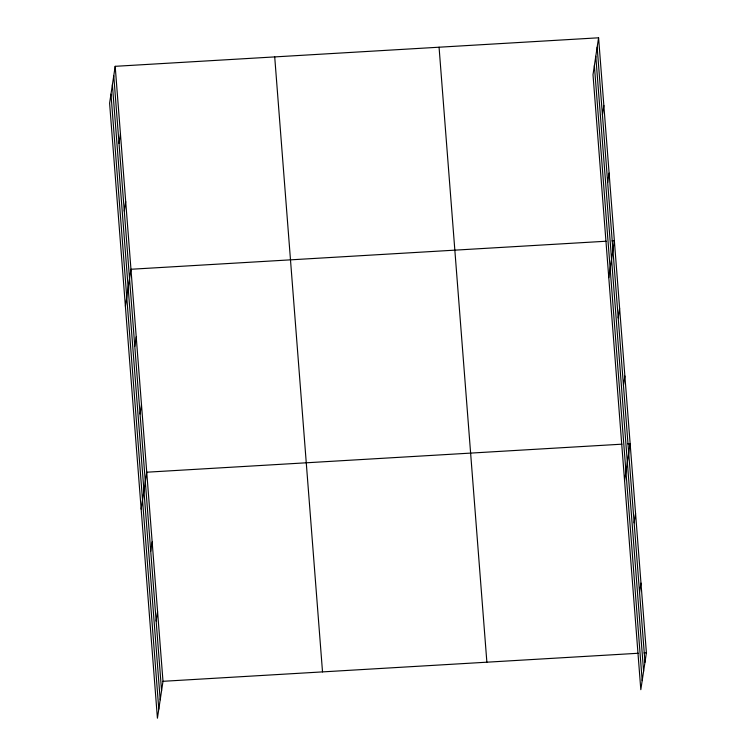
<?xml version="1.0" encoding="UTF-8"?>
<svg xmlns="http://www.w3.org/2000/svg" width="756" height="756" viewBox="0 0 756 756"><rect width="100%" height="100%" fill="white"/><g stroke="black" fill="none" stroke-linecap="round" stroke-linejoin="round"><path stroke-width="1.13" d="M115.186 66.32L109.601 103.213L157.418 718.2L162.994 681.307L115.186 66.32L598.582 37.8L646.399 652.787L640.814 689.68L593.006 74.693L598.582 37.8M119.023 143.394L120.44 133.963M124.277 211.037L125.704 201.616M125.383 306.161L130.958 269.259L606.151 241.23M134.795 346.333L136.222 336.911M140.058 413.986L141.476 404.564M141.155 509.1L146.74 472.207L621.933 444.178M150.727 551.332L152.154 541.91M156.152 621.035L157.579 611.604M602.419 114.874L603.846 105.453M607.682 182.527L609.1 173.096M608.778 277.641L614.363 240.748L612.02 240.88M618.2 317.822L619.618 308.391M623.454 385.465L624.881 376.044M624.56 480.589L630.135 443.696L627.792 443.829M634.133 522.812L635.56 513.39M639.548 592.515L640.975 583.093M162.994 681.307L638.187 653.269M644.046 652.929L646.399 652.787M597.164 47.222L644.972 662.209M595.785 56.294L643.602 671.281M594.377 65.63L642.184 680.617M439.066 47.212L486.873 662.199M274.712 56.908L322.519 671.895M113.759 75.742L161.567 690.729M112.389 84.804L160.196 699.791M110.971 94.15L158.788 709.137"/></g></svg>
